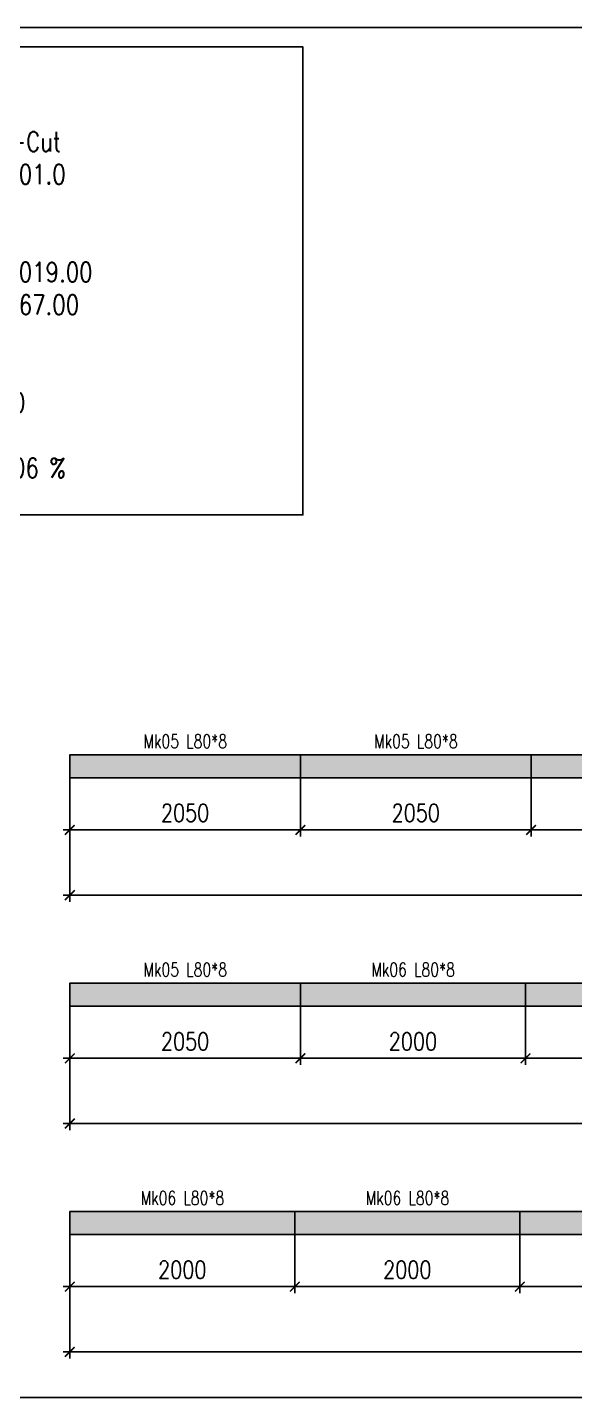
# Model space of a CAD drawing. Header units: millimetres. Extents: x -56 to 421004, y -1 to 91234.
# Drawn here: x 237506 to 242370, y 79033 to 91208 of the extents above; entities that cross this region are included whole.
import ezdxf
from ezdxf.enums import TextEntityAlignment as Align

# ---------------------------------------------------------------- set-up
doc = ezdxf.new("R2010")
doc.units = ezdxf.units.MM
doc.styles.add('EasyCutStyle', font='romans.shx', dxfattribs={"width": 0.8})
doc.styles.add('EasyCutStyleOptimezeBars', font='Romans.shx', dxfattribs={"width": 0.8})
doc.dimstyles.new('EasyCutDimOptimezeBars', dxfattribs={"dimscale": 57.971, "dimtxt": 2.7, "dimasz": 1.5, "dimexe": 1, "dimexo": 0, "dimgap": 1.25, "dimtad": 1, "dimdec": 1, "dimrnd": 0.5, "dimzin": 12, "dimdsep": 46, "dimtxsty": 'EasyCutStyleOptimezeBars', "dimblk": 'ARCHTICK', "dimblk1": 'ARCHTICK', "dimblk2": 'ARCHTICK', "dimcen": 1, "dimdle": 1, "dimclrd": 1, "dimclre": 1, "dimclrt": 3, "dimadec": 3, "dimazin": 0, "dimtfac": 1, "dimtdec": 1, "dimtix": 1, "dimtmove": 0, "dimatfit": 3, "dimfxl": 1, "dimtfill": 1, "dimtolj": 1, "dimtzin": 0, "dimarcsym": 0})

# ---------------------------------------------------------------- blocks, each defined once
blk = doc.blocks.new('_ArchTick')
at = {"color": 0, "linetype": 'ByBlock', "const_width": 0.15}
blk.add_lwpolyline([(-0.5, -0.5), (0.5, 0.5)], dxfattribs=at)
blk = doc.blocks.new('*D1379')
at = {"color": 1, "lineweight": -2}
for p, q in [((237883, 84541), (237883, 84019)), ((239933, 84541), (239933, 84019)), ((237825, 84077), (239991, 84077))]:
    blk.add_line(p, q, dxfattribs=at)
at = {"layer": 'Defpoints', "color": 0}
for p in [(237883, 84541), (239933, 84541), (239933, 84077)]:
    blk.add_point(p, dxfattribs=at)
at = {"color": 1, "lineweight": -2, "xscale": 86.9637, "yscale": 86.9637, "zscale": 86.9637, "rotation": 180}
blk.add_blockref('_ArchTick', (237883, 84077), dxfattribs=at)
at = {"color": 1, "lineweight": -2, "xscale": 86.9637, "yscale": 86.9637, "zscale": 86.9637}
blk.add_blockref('_ArchTick', (239933, 84077), dxfattribs=at)
at = {"color": 3, "insert": (238908, 84228), "char_height": 156.5, "attachment_point": 5, "style": 'EasyCutStyleOptimezeBars', "bg_fill": 3, "box_fill_scale": 1.1, "bg_fill_color": 256, "bg_fill_true_color": 13158600, "bg_fill_transparency": 9121604}
blk.add_mtext('\\A1;2050', dxfattribs=at)
blk = doc.blocks.new('*D1380')
at = {"color": 1, "lineweight": -2}
for p, q in [((239933, 84541), (239933, 84019)), ((241983, 84541), (241983, 84019)), ((239875, 84077), (242041, 84077))]:
    blk.add_line(p, q, dxfattribs=at)
at = {"layer": 'Defpoints', "color": 0}
for p in [(239933, 84541), (241983, 84541), (241983, 84077)]:
    blk.add_point(p, dxfattribs=at)
at = {"color": 1, "lineweight": -2, "xscale": 86.9637, "yscale": 86.9637, "zscale": 86.9637, "rotation": 180}
blk.add_blockref('_ArchTick', (239933, 84077), dxfattribs=at)
at = {"color": 1, "lineweight": -2, "xscale": 86.9637, "yscale": 86.9637, "zscale": 86.9637}
blk.add_blockref('_ArchTick', (241983, 84077), dxfattribs=at)
at = {"color": 3, "insert": (240958, 84228), "char_height": 156.5, "attachment_point": 5, "style": 'EasyCutStyleOptimezeBars', "bg_fill": 3, "box_fill_scale": 1.1, "bg_fill_color": 256, "bg_fill_true_color": 13158600, "bg_fill_transparency": 9121604}
blk.add_mtext('\\A1;2050', dxfattribs=at)
blk = doc.blocks.new('*D1381')
at = {"color": 1, "lineweight": -2}
for p, q in [((241983, 84541), (241983, 84019)), ((244033, 84541), (244033, 84019)), ((241925, 84077), (244091, 84077))]:
    blk.add_line(p, q, dxfattribs=at)
at = {"layer": 'Defpoints', "color": 0}
for p in [(241983, 84541), (244033, 84541), (244033, 84077)]:
    blk.add_point(p, dxfattribs=at)
at = {"color": 1, "lineweight": -2, "xscale": 86.9637, "yscale": 86.9637, "zscale": 86.9637, "rotation": 180}
blk.add_blockref('_ArchTick', (241983, 84077), dxfattribs=at)
at = {"color": 1, "lineweight": -2, "xscale": 86.9637, "yscale": 86.9637, "zscale": 86.9637}
blk.add_blockref('_ArchTick', (244033, 84077), dxfattribs=at)
at = {"color": 3, "insert": (243008, 84228), "char_height": 156.5, "attachment_point": 5, "style": 'EasyCutStyleOptimezeBars', "bg_fill": 3, "box_fill_scale": 1.1, "bg_fill_color": 256, "bg_fill_true_color": 13158600, "bg_fill_transparency": 9121604}
blk.add_mtext('\\A1;2050', dxfattribs=at)
blk = doc.blocks.new('*D1386')
at = {"color": 1, "lineweight": -2}
for p, q in [((237883, 84541), (237883, 83439)), ((249884, 84541), (249884, 83439)), ((237825, 83497), (249942, 83497))]:
    blk.add_line(p, q, dxfattribs=at)
at = {"layer": 'Defpoints', "color": 0}
for p in [(237883, 84541), (249884, 84541), (249884, 83497)]:
    blk.add_point(p, dxfattribs=at)
at = {"color": 1, "lineweight": -2, "xscale": 86.9637, "yscale": 86.9637, "zscale": 86.9637, "rotation": 180}
blk.add_blockref('_ArchTick', (237883, 83497), dxfattribs=at)
at = {"color": 1, "lineweight": -2, "xscale": 86.9637, "yscale": 86.9637, "zscale": 86.9637}
blk.add_blockref('_ArchTick', (249884, 83497), dxfattribs=at)
at = {"color": 3, "insert": (243884, 83648), "char_height": 156.5, "attachment_point": 5, "style": 'EasyCutStyleOptimezeBars', "bg_fill": 3, "box_fill_scale": 1.1, "bg_fill_color": 256, "bg_fill_true_color": 13158600, "bg_fill_transparency": 12343148}
blk.add_mtext('\\A1;12001', dxfattribs=at)
blk = doc.blocks.new('*D1387')
at = {"color": 1, "lineweight": -2}
for p, q in [((237883, 82512), (237883, 81990)), ((239933, 82512), (239933, 81990)), ((237825, 82048), (239991, 82048))]:
    blk.add_line(p, q, dxfattribs=at)
at = {"layer": 'Defpoints', "color": 0}
for p in [(237883, 82512), (239933, 82512), (239933, 82048)]:
    blk.add_point(p, dxfattribs=at)
at = {"color": 1, "lineweight": -2, "xscale": 86.9637, "yscale": 86.9637, "zscale": 86.9637, "rotation": 180}
blk.add_blockref('_ArchTick', (237883, 82048), dxfattribs=at)
at = {"color": 1, "lineweight": -2, "xscale": 86.9637, "yscale": 86.9637, "zscale": 86.9637}
blk.add_blockref('_ArchTick', (239933, 82048), dxfattribs=at)
at = {"color": 3, "insert": (238908, 82198), "char_height": 156.5, "attachment_point": 5, "style": 'EasyCutStyleOptimezeBars', "bg_fill": 3, "box_fill_scale": 1.1, "bg_fill_color": 256, "bg_fill_true_color": 13158600, "bg_fill_transparency": 9125732}
blk.add_mtext('\\A1;2050', dxfattribs=at)
blk = doc.blocks.new('*D1388')
at = {"color": 1, "lineweight": -2}
for p, q in [((239933, 82512), (239933, 81990)), ((241933, 82512), (241933, 81990)), ((239875, 82048), (241991, 82048))]:
    blk.add_line(p, q, dxfattribs=at)
at = {"layer": 'Defpoints', "color": 0}
for p in [(239933, 82512), (241933, 82512), (241933, 82048)]:
    blk.add_point(p, dxfattribs=at)
at = {"color": 1, "lineweight": -2, "xscale": 86.9637, "yscale": 86.9637, "zscale": 86.9637, "rotation": 180}
blk.add_blockref('_ArchTick', (239933, 82048), dxfattribs=at)
at = {"color": 1, "lineweight": -2, "xscale": 86.9637, "yscale": 86.9637, "zscale": 86.9637}
blk.add_blockref('_ArchTick', (241933, 82048), dxfattribs=at)
at = {"color": 3, "insert": (240933, 82198), "char_height": 156.5, "attachment_point": 5, "style": 'EasyCutStyleOptimezeBars', "bg_fill": 3, "box_fill_scale": 1.1, "bg_fill_color": 256, "bg_fill_true_color": 13158600, "bg_fill_transparency": 0}
blk.add_mtext('\\A1;2000', dxfattribs=at)
blk = doc.blocks.new('*D1389')
at = {"color": 1, "lineweight": -2}
for p, q in [((241933, 82512), (241933, 81990)), ((243933, 82512), (243933, 81990)), ((241875, 82048), (243991, 82048))]:
    blk.add_line(p, q, dxfattribs=at)
at = {"layer": 'Defpoints', "color": 0}
for p in [(241933, 82512), (243933, 82512), (243933, 82048)]:
    blk.add_point(p, dxfattribs=at)
at = {"color": 1, "lineweight": -2, "xscale": 86.9637, "yscale": 86.9637, "zscale": 86.9637, "rotation": 180}
blk.add_blockref('_ArchTick', (241933, 82048), dxfattribs=at)
at = {"color": 1, "lineweight": -2, "xscale": 86.9637, "yscale": 86.9637, "zscale": 86.9637}
blk.add_blockref('_ArchTick', (243933, 82048), dxfattribs=at)
at = {"color": 3, "insert": (242933, 82198), "char_height": 156.5, "attachment_point": 5, "style": 'EasyCutStyleOptimezeBars', "bg_fill": 3, "box_fill_scale": 1.1, "bg_fill_color": 256, "bg_fill_true_color": 13158600, "bg_fill_transparency": 12609408}
blk.add_mtext('\\A1;2000', dxfattribs=at)
blk = doc.blocks.new('*D1394')
at = {"color": 1, "lineweight": -2}
for p, q in [((237883, 82512), (237883, 81410)), ((249884, 82512), (249884, 81410)), ((237825, 81468), (249942, 81468))]:
    blk.add_line(p, q, dxfattribs=at)
at = {"layer": 'Defpoints', "color": 0}
for p in [(237883, 82512), (249884, 82512), (249884, 81468)]:
    blk.add_point(p, dxfattribs=at)
at = {"color": 1, "lineweight": -2, "xscale": 86.9637, "yscale": 86.9637, "zscale": 86.9637, "rotation": 180}
blk.add_blockref('_ArchTick', (237883, 81468), dxfattribs=at)
at = {"color": 1, "lineweight": -2, "xscale": 86.9637, "yscale": 86.9637, "zscale": 86.9637}
blk.add_blockref('_ArchTick', (249884, 81468), dxfattribs=at)
at = {"color": 3, "insert": (243884, 81619), "char_height": 156.5, "attachment_point": 5, "style": 'EasyCutStyleOptimezeBars', "bg_fill": 3, "box_fill_scale": 1.1, "bg_fill_color": 256, "bg_fill_true_color": 13158600, "bg_fill_transparency": 9126764}
blk.add_mtext('\\A1;12001', dxfattribs=at)
blk = doc.blocks.new('*D1395')
at = {"color": 1, "lineweight": -2}
for p, q in [((237883, 80482), (237883, 79961)), ((239883, 80482), (239883, 79961)), ((237825, 80019), (239941, 80019))]:
    blk.add_line(p, q, dxfattribs=at)
at = {"layer": 'Defpoints', "color": 0}
for p in [(237883, 80482), (239883, 80482), (239883, 80019)]:
    blk.add_point(p, dxfattribs=at)
at = {"color": 1, "lineweight": -2, "xscale": 86.9637, "yscale": 86.9637, "zscale": 86.9637, "rotation": 180}
blk.add_blockref('_ArchTick', (237883, 80019), dxfattribs=at)
at = {"color": 1, "lineweight": -2, "xscale": 86.9637, "yscale": 86.9637, "zscale": 86.9637}
blk.add_blockref('_ArchTick', (239883, 80019), dxfattribs=at)
at = {"color": 3, "insert": (238883, 80169), "char_height": 156.5, "attachment_point": 5, "style": 'EasyCutStyleOptimezeBars', "bg_fill": 3, "box_fill_scale": 1.1, "bg_fill_color": 256, "bg_fill_true_color": 13158600, "bg_fill_transparency": 9126764}
blk.add_mtext('\\A1;2000', dxfattribs=at)
blk = doc.blocks.new('*D1396')
at = {"color": 1, "lineweight": -2}
for p, q in [((239883, 80482), (239883, 79961)), ((241883, 80482), (241883, 79961)), ((239825, 80019), (241941, 80019))]:
    blk.add_line(p, q, dxfattribs=at)
at = {"layer": 'Defpoints', "color": 0}
for p in [(239883, 80482), (241883, 80482), (241883, 80019)]:
    blk.add_point(p, dxfattribs=at)
at = {"color": 1, "lineweight": -2, "xscale": 86.9637, "yscale": 86.9637, "zscale": 86.9637, "rotation": 180}
blk.add_blockref('_ArchTick', (239883, 80019), dxfattribs=at)
at = {"color": 1, "lineweight": -2, "xscale": 86.9637, "yscale": 86.9637, "zscale": 86.9637}
blk.add_blockref('_ArchTick', (241883, 80019), dxfattribs=at)
at = {"color": 3, "insert": (240883, 80169), "char_height": 156.5, "attachment_point": 5, "style": 'EasyCutStyleOptimezeBars', "bg_fill": 3, "box_fill_scale": 1.1, "bg_fill_color": 256, "bg_fill_true_color": 13158600, "bg_fill_transparency": 3145728}
blk.add_mtext('\\A1;2000', dxfattribs=at)
blk = doc.blocks.new('*D1397')
at = {"color": 1, "lineweight": -2}
for p, q in [((241883, 80482), (241883, 79961)), ((243883, 80482), (243883, 79961)), ((241825, 80019), (243941, 80019))]:
    blk.add_line(p, q, dxfattribs=at)
at = {"layer": 'Defpoints', "color": 0}
for p in [(241883, 80482), (243883, 80482), (243883, 80019)]:
    blk.add_point(p, dxfattribs=at)
at = {"color": 1, "lineweight": -2, "xscale": 86.9637, "yscale": 86.9637, "zscale": 86.9637, "rotation": 180}
blk.add_blockref('_ArchTick', (241883, 80019), dxfattribs=at)
at = {"color": 1, "lineweight": -2, "xscale": 86.9637, "yscale": 86.9637, "zscale": 86.9637}
blk.add_blockref('_ArchTick', (243883, 80019), dxfattribs=at)
at = {"color": 3, "insert": (242883, 80169), "char_height": 156.5, "attachment_point": 5, "style": 'EasyCutStyleOptimezeBars', "bg_fill": 3, "box_fill_scale": 1.1, "bg_fill_color": 256, "bg_fill_true_color": 13158600, "bg_fill_transparency": 4837208}
blk.add_mtext('\\A1;2000', dxfattribs=at)
blk = doc.blocks.new('*D1402')
at = {"color": 1, "lineweight": -2}
for p, q in [((237883, 80482), (237883, 79381)), ((249884, 80482), (249884, 79381)), ((237825, 79439), (249942, 79439))]:
    blk.add_line(p, q, dxfattribs=at)
at = {"layer": 'Defpoints', "color": 0}
for p in [(237883, 80482), (249884, 80482), (249884, 79439)]:
    blk.add_point(p, dxfattribs=at)
at = {"color": 1, "lineweight": -2, "xscale": 86.9637, "yscale": 86.9637, "zscale": 86.9637, "rotation": 180}
blk.add_blockref('_ArchTick', (237883, 79439), dxfattribs=at)
at = {"color": 1, "lineweight": -2, "xscale": 86.9637, "yscale": 86.9637, "zscale": 86.9637}
blk.add_blockref('_ArchTick', (249884, 79439), dxfattribs=at)
at = {"color": 3, "insert": (243884, 79590), "char_height": 156.5, "attachment_point": 5, "style": 'EasyCutStyleOptimezeBars', "bg_fill": 3, "box_fill_scale": 1.1, "bg_fill_color": 256, "bg_fill_true_color": 13158600, "bg_fill_transparency": 4837208}
blk.add_mtext('\\A1;12001', dxfattribs=at)

msp = doc.modelspace()

# ---------------------------------------------------------------- linework, layer by layer
at = {"color": 231, "true_color": 0xfd58be}
for points in [[(237883.28, 84540.66), (249884.28, 84540.66), (249884.28, 84743.57), (237883.28, 84743.57)], [(237883.28, 82511.51), (249884.28, 82511.51), (249884.28, 82714.42), (237883.28, 82714.42)], [(237883.28, 80482.35), (249884.28, 80482.35), (249884.28, 80685.27), (237883.28, 80685.27)]]:
    msp.add_lwpolyline(points, close=True, dxfattribs=at)
at = {"color": 7}
for points in [[(237883.28, 84540.66), (239933.28, 84540.66), (239933.28, 84743.57), (237883.28, 84743.57)], [(239933.28, 84540.66), (241983.28, 84540.66), (241983.28, 84743.57), (239933.28, 84743.57)], [(241983.28, 84540.66), (244033.28, 84540.66), (244033.28, 84743.57), (241983.28, 84743.57)], [(237883.28, 82511.51), (239933.28, 82511.51), (239933.28, 82714.42), (237883.28, 82714.42)], [(239933.28, 82511.51), (241933.28, 82511.51), (241933.28, 82714.42), (239933.28, 82714.42)], [(241933.28, 82511.51), (243933.28, 82511.51), (243933.28, 82714.42), (241933.28, 82714.42)], [(237883.28, 80482.35), (239883.28, 80482.35), (239883.28, 80685.27), (237883.28, 80685.27)], [(239883.28, 80482.35), (241883.28, 80482.35), (241883.28, 80685.27), (239883.28, 80685.27)], [(241883.28, 80482.35), (243883.28, 80482.35), (243883.28, 80685.27), (241883.28, 80685.27)]]:
    msp.add_lwpolyline(points, close=True, dxfattribs=at)
at = {"color": 54, "true_color": 0xa29717}
for points in [[(237883.28, 84540.66), (239933.28, 84540.66), (237883.28, 84743.57), (239933.28, 84743.57)], [(239933.28, 84540.66), (241983.28, 84540.66), (239933.28, 84743.57), (241983.28, 84743.57)], [(241983.28, 84540.66), (244033.28, 84540.66), (241983.28, 84743.57), (244033.28, 84743.57)], [(237883.28, 82511.51), (239933.28, 82511.51), (237883.28, 82714.42), (239933.28, 82714.42)]]:
    msp.add_solid(points, dxfattribs=at)
at = {"color": 54, "true_color": 0xa19317}
for points in [[(239933.28, 82511.51), (241933.28, 82511.51), (239933.28, 82714.42), (241933.28, 82714.42)], [(241933.28, 82511.51), (243933.28, 82511.51), (241933.28, 82714.42), (243933.28, 82714.42)], [(237883.28, 80482.35), (239883.28, 80482.35), (237883.28, 80685.27), (239883.28, 80685.27)], [(239883.28, 80482.35), (241883.28, 80482.35), (239883.28, 80685.27), (241883.28, 80685.27)], [(241883.28, 80482.35), (243883.28, 80482.35), (241883.28, 80685.27), (243883.28, 80685.27)]]:
    msp.add_solid(points, dxfattribs=at)

# ---------------------------------------------------------------- texts
at = {"style": 'EasyCutStyle', "width": 0.75}
for s, p in [('Mk05 L80*8', (238909.28, 84804.45)), ('Mk05 L80*8', (240959.28, 84804.45)), ('Mk05 L80*8', (238909.28, 82775.3)), ('Mk06 L80*8', (240934.28, 82775.3)), ('Mk06 L80*8', (238884.28, 80746.14)), ('Mk06 L80*8', (240884.28, 80746.14))]:
    msp.add_text(s, height=121.749, dxfattribs=at).set_placement(p, align=Align.CENTER)
at = {"color": 71, "insert": (233593.07, 90860.02), "char_height": 173.9274, "attachment_point": 1, "bg_fill": 3, "box_fill_scale": 1.5, "bg_fill_color": 9, "bg_fill_transparency": 10793564}
msp.add_mtext("{\\Fromans|c0;\\W0.8;\\C2;Nesting^I^I^I^I\\C7;2022_12_06-19.20.36_1^J\\C3;Algoritmo^I^I^I^I\\C7;Adl-Cut^J\\C1;Lunghezza barra^I^I^I\\C7;12001.0^J\\C1;Quantita' barre usate^I^I\\C7;19^J\\C1;Quantita' parti tagliate^I^I\\C7;126^J\\C1;Lunghezza totale barre^I^I\\C7;228019.00^J\\C1;Lunghezza totale sfrido^I^I\\C7;11267.00^J\\C1;Quantita' modelli barre^I^I\\C7;17^J\\C1;Margine iniziale barra^I^I\\C7;0.00^J\\C1;Spessore di taglio^I^I^I\\C7;0.00^J\\C1;Margine minimo finale barra^I\\C7;10.00^J\\C1;Efficienza^I^I^I^I\\C7;95.06 %^J\\C1;Tempo elaborazione^I^I\\C7;0.11 sec.", dxfattribs=at)

# ---------------------------------------------------------------- next in the draw order: linework, layer by layer
at = {"color": 5}
for points in [[(233245.22, 79032.96), (250464.03, 79032.96), (250464.03, 91207.88), (233245.22, 91207.88)], [(233419.15, 86876.26), (239955.5, 86876.26), (239955.5, 91033.95), (233419.15, 91033.95)]]:
    msp.add_lwpolyline(points, close=True, dxfattribs=at)

# ---------------------------------------------------------------- next in the draw order: dimensions: what is measured, and where the dimension line sits
for base, p1, p2, picture, middle in [((239933.28, 84076.85), (237883.28, 84540.66), (239933.28, 84540.66), '*D1379', (238908.28, 84227.59)), ((239933.28, 82047.7), (237883.28, 82511.51), (239933.28, 82511.51), '*D1387', (238908.28, 82198.44)), ((239883.28, 80018.55), (237883.28, 80482.35), (239883.28, 80482.35), '*D1395', (238883.28, 80169.28))]:
    dim = msp.add_linear_dim(base=base, p1=p1, p2=p2, dimstyle='EasyCutDimOptimezeBars', override={"dimscale": 57.9758, "dimtad": 1})
    dim.commit()
    dim.dimension.update_dxf_attribs({"geometry": picture, "text_midpoint": middle})

# ---------------------------------------------------------------- next in the draw order: dimensions: what is measured, and where the dimension line sits
for base, p1, p2, picture, middle in [((241983.28, 84076.85), (239933.28, 84540.66), (241983.28, 84540.66), '*D1380', (240958.28, 84227.59)), ((241933.28, 82047.7), (239933.28, 82511.51), (241933.28, 82511.51), '*D1388', (240933.28, 82198.44)), ((241883.28, 80018.55), (239883.28, 80482.35), (241883.28, 80482.35), '*D1396', (240883.28, 80169.28))]:
    dim = msp.add_linear_dim(base=base, p1=p1, p2=p2, dimstyle='EasyCutDimOptimezeBars', override={"dimscale": 57.9758, "dimtad": 1})
    dim.commit()
    dim.dimension.update_dxf_attribs({"geometry": picture, "text_midpoint": middle})

# ---------------------------------------------------------------- next in the draw order: dimensions: what is measured, and where the dimension line sits
for base, p1, p2, picture, middle in [((244033.28, 84076.85), (241983.28, 84540.66), (244033.28, 84540.66), '*D1381', (243008.28, 84227.59)), ((243933.28, 82047.7), (241933.28, 82511.51), (243933.28, 82511.51), '*D1389', (242933.28, 82198.44)), ((243883.28, 80018.55), (241883.28, 80482.35), (243883.28, 80482.35), '*D1397', (242883.28, 80169.28))]:
    dim = msp.add_linear_dim(base=base, p1=p1, p2=p2, dimstyle='EasyCutDimOptimezeBars', override={"dimscale": 57.9758, "dimtad": 1})
    dim.commit()
    dim.dimension.update_dxf_attribs({"geometry": picture, "text_midpoint": middle})

# ---------------------------------------------------------------- next in the draw order: dimensions: what is measured, and where the dimension line sits
for base, p1, p2, picture, middle in [((249884.28, 83497.09), (237883.28, 84540.66), (249884.28, 84540.66), '*D1386', (243883.78, 83647.83)), ((249884.28, 81467.94), (237883.28, 82511.51), (249884.28, 82511.51), '*D1394', (243883.78, 81618.68)), ((249884.28, 79438.79), (237883.28, 80482.35), (249884.28, 80482.35), '*D1402', (243883.78, 79589.53))]:
    dim = msp.add_linear_dim(base=base, p1=p1, p2=p2, dimstyle='EasyCutDimOptimezeBars', override={"dimscale": 57.9758, "dimtad": 1})
    dim.commit()
    dim.dimension.update_dxf_attribs({"geometry": picture, "text_midpoint": middle})

doc.saveas('drawing.dxf')
